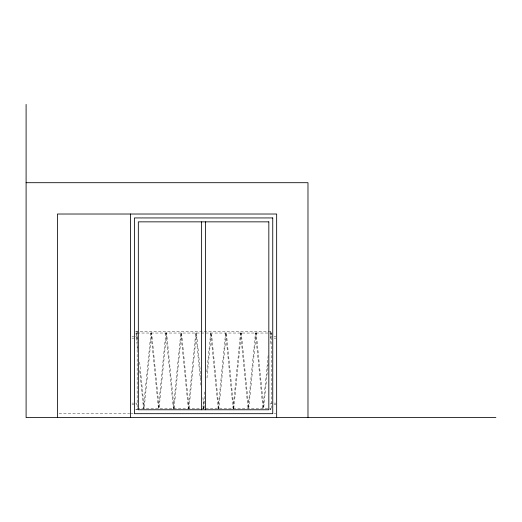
<?xml version="1.0" encoding="UTF-8"?>
<svg xmlns="http://www.w3.org/2000/svg" width="522" height="522" viewBox="0 0 522 522"><rect width="100%" height="100%" fill="white"/><g stroke="black" fill="none" stroke-linecap="round" stroke-linejoin="round"><path stroke-width="0.39" stroke-dasharray="2.61 1.96" d="M150.917 332.997L143.452 408.165L144.202 408.243L151.7 333.075L150.943 332.997M165.852 332.997L158.388 408.165L159.138 408.243L166.629 333.075L165.879 332.997M174.1 408.243L181.565 333.075L180.814 332.997L173.324 408.165L174.074 408.243M189.036 408.243L196.5 333.075L195.75 332.997L188.253 408.165L189.01 408.243M203.188 408.165L204.878 391.193M206.803 371.794L210.66 332.997L211.41 333.075L206.862 379.148M203.971 408.243L204.852 399.35M218.124 408.165L225.595 332.997L226.346 333.075L218.907 408.243L218.15 408.165M233.06 408.165L240.531 332.997L241.281 333.075M241.308 333.075L233.836 408.243L233.086 408.165M256.243 333.075L248.772 408.243L248.022 408.165L255.46 332.997L256.217 333.075M268.151 355.626L262.931 408.165L263.682 408.243L268.204 362.979M270.155 335.424L270.396 332.997M270.135 343.58L271.179 333.075M136.007 333.075L136.738 332.997M150.943 333.075L151.667 332.997L159.164 408.165L158.414 408.243L150.917 333.075M165.879 333.075L166.603 332.997L174.1 408.165M241.281 332.997L240.557 333.075L247.996 408.243L248.746 408.165L241.308 332.997M256.217 332.997L255.493 333.075L262.931 408.243L263.682 408.165L256.243 332.997M174.074 408.165L173.35 408.243L165.852 333.075M189.01 408.165L188.285 408.243L180.788 333.075L181.539 332.997L189.036 408.165M203.215 408.243L203.945 408.165M218.15 408.243L218.875 408.165L211.436 332.997L210.686 333.075L218.124 408.243M233.086 408.243L233.81 408.165L226.372 332.997L225.621 333.075L233.06 408.243M135.589 331.47L271.57 331.47L271.57 409.77L270.005 409.77M131.968 336.559L133.802 336.559M135.642 336.559L136.373 336.559L136.373 338.125L135.642 338.125M272.256 336.559L270.787 336.559L270.787 338.125L272.256 338.125M274.089 336.559L275.929 336.559M131.968 338.125L133.802 338.125M274.089 338.125L275.929 338.125M131.968 403.114L133.802 403.114M135.642 403.114L136.373 403.114L136.373 404.68L135.642 404.68M272.256 403.114L270.787 403.114L270.787 404.68L272.256 404.68M274.089 403.114L275.929 403.114M131.968 404.68L133.802 404.68M274.089 404.68L275.929 404.68M135.589 409.77L137.899 409.77M59.045 413.685L129.691 413.685M130.5 413.685L133.749 413.685M274.226 413.685L275.851 413.685M270.422 332.997L271.153 333.075M203.215 408.165L203.945 408.243M200.996 378.261L196.5 332.997L195.75 333.075L200.944 385.614M202.927 397.66L203.971 408.165M202.947 405.816L203.188 408.243M136.764 332.997L137.645 341.89M139.655 362.092L144.229 408.165L143.478 408.243L139.596 369.446M135.981 333.075L137.671 350.047M270.787 331.47L270.787 333.036L136.373 333.036L136.373 331.47M270.787 409.77L270.787 408.204L136.373 408.204L136.373 409.77M137.155 331.47L137.155 409.77"/><path stroke-width="0.78" d="M26.1 182.7L307.98 182.7L307.98 417.6M495.9 417.6L26.1 417.6L26.1 104.4M276.66 417.6L276.66 214.02L57.42 214.02L57.42 417.6M205.537 221.85L205.537 409.77M201.623 221.85L201.623 409.77M130.5 214.02L130.5 417.6M272.745 217.935L134.415 217.935L134.415 413.685L272.745 413.685L272.745 217.935M268.83 221.85L138.33 221.85L138.33 409.77L268.83 409.77L268.83 221.85"/></g></svg>
